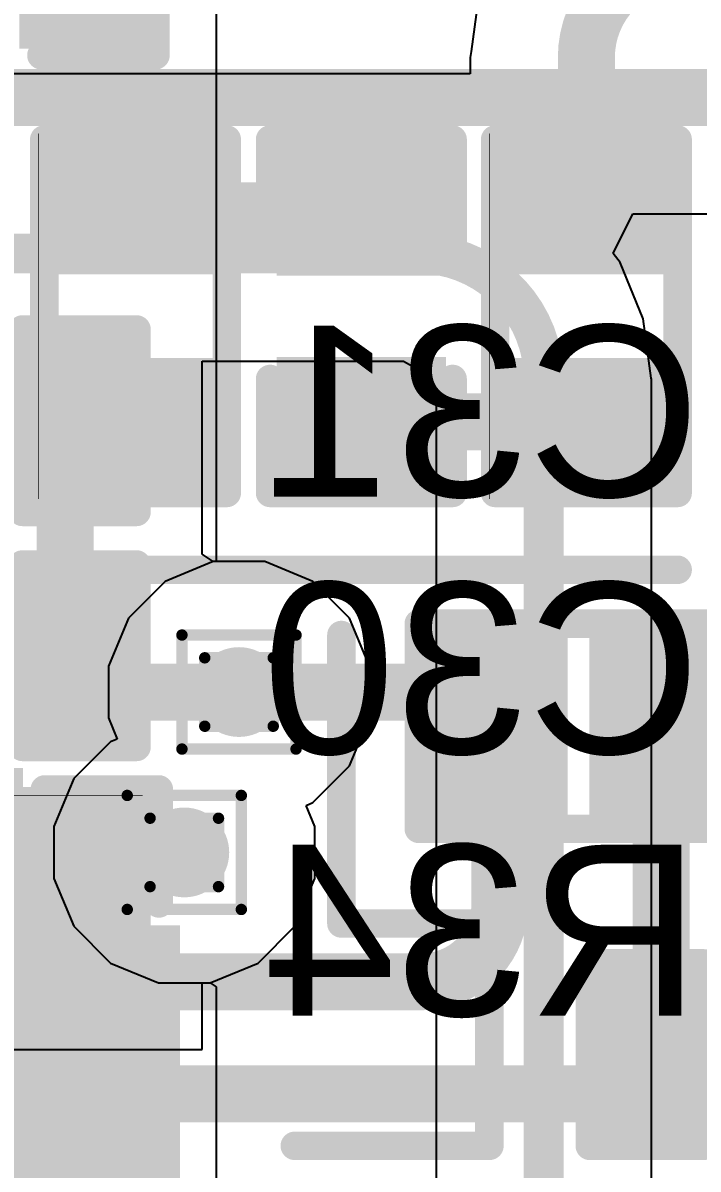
# Model space of a CAD drawing. Header units: inches. Extents: x -12 to 5357, y -8 to 5291.
# Drawn here: x 31.7 to 34.71, y 32.74 to 37.85 of the extents above; entities that cross this region are included whole.
import ezdxf

# ---------------------------------------------------------------- set-up
doc = ezdxf.new("R2010")
doc.units = ezdxf.units.IN
for name, color, linetype in [('Bottom Layer', 5, 'Continuous'), ('Bottom Overlay', 54, 'Continuous'), ('Bottom Paste', 16, 'Continuous'), ('Bottom Solder', 6, 'Continuous'), ('Drill Drawing', 1, 'Continuous'), ('Ground', 16, 'Continuous'), ('Power', 76, 'Continuous'), ('Top Layer', 1, 'Continuous'), ('Top Overlay', 2, 'Continuous'), ('Top Paste', 8, 'Continuous'), ('Top Solder', 216, 'Continuous'), ('Via Holes', 16, 'Continuous')]:
    doc.layers.add(name, color=color, linetype=linetype)
doc.styles.add('Arial', font='', dxfattribs={"height": 0.2})
doc.styles.get('Arial').set_extended_font_data('Arial')

# ---------------------------------------------------------------- blocks, each defined once
blk = doc.blocks.new('R___0402_3')
at = {"layer": 'Top Layer'}
for points in [[(-0.6985, -0.3175), (-0.6985, 0.3175), (-0.2413, 0.3175), (-0.2413, -0.3175)], [(0.2413, -0.3175), (0.2413, 0.3175), (0.6985, 0.3175), (0.6985, -0.3175)]]:
    blk.add_hatch(color=1, dxfattribs=at).paths.add_polyline_path(points)
at = {"layer": 'Top Paste'}
for points in [[(-0.6985, -0.3175), (-0.6985, 0.3175), (-0.2413, 0.3175), (-0.2413, -0.3175)], [(0.2413, -0.3175), (0.2413, 0.3175), (0.6985, 0.3175), (0.6985, -0.3175)]]:
    blk.add_hatch(color=8, dxfattribs=at).paths.add_polyline_path(points)
at = {"layer": 'Top Solder'}
for points in [[(-0.7535, -0.3725), (-0.7535, 0.3725), (-0.1863, 0.3725), (-0.1863, -0.3725)], [(0.1863, -0.3725), (0.1863, 0.3725), (0.7535, 0.3725), (0.7535, -0.3725)]]:
    blk.add_hatch(color=216, dxfattribs=at).paths.add_polyline_path(points)
at = {"layer": 'Top Overlay'}
for points in [[(-0.7874, -0.4064, 0.127, 0.127, 0), (-0.7874, 0.4064, 0.127, 0.127, 0)], [(0.7874, 0.4064, 0.127, 0.127, 0), (-0.7874, 0.4064, 0.127, 0.127, 0)], [(0.7874, -0.4064, 0.127, 0.127, 0), (0.7874, 0.4064, 0.127, 0.127, 0)], [(0.7874, -0.4064, 0.127, 0.127, 0), (-0.7874, -0.4064, 0.127, 0.127, 0)], [(0.8128, -0.4318, 0.00323, 0.00323, 0), (-0.8128, -0.4318, 0.00323, 0.00323, 0)]]:
    blk.add_lwpolyline(points, format="xyseb", dxfattribs=at)
for points in [[(-0.8191, 0.4064, 0.0635, 0.0635, 1), (-0.7556, 0.4064, 0.0635, 0.0635, 1)], [(-0.8191, 0.4064, 0.0635, 0.0635, 1), (-0.7556, 0.4064, 0.0635, 0.0635, 1)], [(0.7556, 0.4064, 0.0635, 0.0635, 1), (0.8191, 0.4064, 0.0635, 0.0635, 1)], [(0.7556, 0.4064, 0.0635, 0.0635, 1), (0.8191, 0.4064, 0.0635, 0.0635, 1)], [(-0.8191, -0.4064, 0.0635, 0.0635, 1), (-0.7556, -0.4064, 0.0635, 0.0635, 1)], [(-0.8191, -0.4064, 0.0635, 0.0635, 1), (-0.7556, -0.4064, 0.0635, 0.0635, 1)], [(0.7556, -0.4064, 0.0635, 0.0635, 1), (0.8191, -0.4064, 0.0635, 0.0635, 1)], [(0.7556, -0.4064, 0.0635, 0.0635, 1), (0.8191, -0.4064, 0.0635, 0.0635, 1)], [(-0.8136, -0.4318, 0.00161, 0.00161, 1), (-0.812, -0.4318, 0.00161, 0.00161, 1)], [(0.812, -0.4318, 0.00161, 0.00161, 1), (0.8136, -0.4318, 0.00161, 0.00161, 1)]]:
    blk.add_lwpolyline(points, format="xyseb", close=True, dxfattribs=at)
blk = doc.blocks.new('C___0402_B_13')
at = {"layer": 'Bottom Layer'}
for points in [[(-0.2413, 0.3175), (-0.2413, -0.3175), (-0.6985, -0.3175), (-0.6985, 0.3175)], [(0.6985, 0.3175), (0.6985, -0.3175), (0.2413, -0.3175), (0.2413, 0.3175)]]:
    blk.add_hatch(color=5, dxfattribs=at).paths.add_polyline_path(points)
at = {"layer": 'Bottom Paste'}
for points in [[(-0.2413, 0.3175), (-0.2413, -0.3175), (-0.6985, -0.3175), (-0.6985, 0.3175)], [(0.6985, 0.3175), (0.6985, -0.3175), (0.2413, -0.3175), (0.2413, 0.3175)]]:
    blk.add_hatch(color=16, dxfattribs=at).paths.add_polyline_path(points)
at = {"layer": 'Bottom Solder'}
for points in [[(-0.1813, 0.3775), (-0.1813, -0.3775), (-0.7585, -0.3775), (-0.7585, 0.3775)], [(0.7585, 0.3775), (0.7585, -0.3775), (0.1813, -0.3775), (0.1813, 0.3775)]]:
    blk.add_hatch(color=6, dxfattribs=at).paths.add_polyline_path(points)
at = {"layer": 'Bottom Overlay'}
for points in [[(-0.7874, -0.4064, 0.127, 0.127, 0), (-0.7874, 0.4064, 0.127, 0.127, 0)], [(-0.7874, 0.4064, 0.127, 0.127, 0), (-0.2794, 0.4064, 0.127, 0.127, 0)], [(0.2794, 0.4064, 0.127, 0.127, 0), (0.7874, 0.4064, 0.127, 0.127, 0)], [(0.7874, -0.4064, 0.127, 0.127, 0), (0.7874, 0.4064, 0.127, 0.127, 0)], [(-0.7874, -0.4064, 0.127, 0.127, 0), (-0.2794, -0.4064, 0.127, 0.127, 0)], [(0.2794, -0.4064, 0.127, 0.127, 0), (0.7874, -0.4064, 0.127, 0.127, 0)]]:
    blk.add_lwpolyline(points, format="xyseb", dxfattribs=at)
for points in [[(-0.8191, 0.4064, 0.0635, 0.0635, 1), (-0.7556, 0.4064, 0.0635, 0.0635, 1)], [(-0.8191, 0.4064, 0.0635, 0.0635, 1), (-0.7556, 0.4064, 0.0635, 0.0635, 1)], [(-0.3112, 0.4064, 0.0635, 0.0635, 1), (-0.2477, 0.4064, 0.0635, 0.0635, 1)], [(0.2477, 0.4064, 0.0635, 0.0635, 1), (0.3111, 0.4064, 0.0635, 0.0635, 1)], [(0.7557, 0.4064, 0.0635, 0.0635, 1), (0.8192, 0.4064, 0.0635, 0.0635, 1)], [(0.7557, 0.4064, 0.0635, 0.0635, 1), (0.8192, 0.4064, 0.0635, 0.0635, 1)], [(-0.8191, -0.4064, 0.0635, 0.0635, 1), (-0.7556, -0.4064, 0.0635, 0.0635, 1)], [(-0.8191, -0.4064, 0.0635, 0.0635, 1), (-0.7556, -0.4064, 0.0635, 0.0635, 1)], [(-0.3112, -0.4064, 0.0635, 0.0635, 1), (-0.2477, -0.4064, 0.0635, 0.0635, 1)], [(0.2477, -0.4064, 0.0635, 0.0635, 1), (0.3111, -0.4064, 0.0635, 0.0635, 1)], [(0.7557, -0.4064, 0.0635, 0.0635, 1), (0.8192, -0.4064, 0.0635, 0.0635, 1)], [(0.7557, -0.4064, 0.0635, 0.0635, 1), (0.8192, -0.4064, 0.0635, 0.0635, 1)]]:
    blk.add_lwpolyline(points, format="xyseb", close=True, dxfattribs=at)
blk = doc.blocks.new('48_UFQFPN_7_7__19')
at = {"layer": 'Top Layer'}
for points in [[(2.1, -3.6), (2.1, -3.05), (2.4, -3.05), (2.4, -3.6)], [(2.6, -3.6), (2.6, -3.05), (2.9, -3.05), (2.9, -3.6)]]:
    blk.add_hatch(color=1, dxfattribs=at).paths.add_polyline_path(points)
at = {"layer": 'Top Paste'}
for points in [[(2.1, -3.6), (2.1, -3.05), (2.4, -3.05), (2.4, -3.6)], [(2.6, -3.6), (2.6, -3.05), (2.9, -3.05), (2.9, -3.6)]]:
    blk.add_hatch(color=8, dxfattribs=at).paths.add_polyline_path(points)
at = {"layer": 'Top Solder'}
for points in [[(3.7016, -3.0016), (2.9484, -3.0016), (2.9484, -2.4984), (3.7016, -2.4984)], [(1.4984, -3.7016), (1.4984, -2.9484), (2.0016, -2.9484), (2.0016, -3.7016)], [(1.9984, -3.7016), (1.9984, -2.9484), (2.5016, -2.9484), (2.5016, -3.7016)], [(2.4984, -3.7016), (2.4984, -2.9484), (3.0016, -2.9484), (3.0016, -3.7016)]]:
    blk.add_hatch(color=216, dxfattribs=at).paths.add_polyline_path(points)
at = {"layer": 'Top Overlay'}
for points in [[(3.6068, -3.0988, 0.127, 0.127, 0), (3.6068, -3.6068, 0.127, 0.127, 0)], [(3.0988, -3.6068, 0.127, 0.127, 0), (3.6068, -3.6068, 0.127, 0.127, 0)]]:
    blk.add_lwpolyline(points, format="xyseb", dxfattribs=at)
for points in [[(3.5751, -3.0988, 0.0635, 0.0635, 1), (3.6386, -3.0988, 0.0635, 0.0635, 1)], [(3.0671, -3.6068, 0.0635, 0.0635, 1), (3.1306, -3.6068, 0.0635, 0.0635, 1)], [(3.5751, -3.6068, 0.0635, 0.0635, 1), (3.6386, -3.6068, 0.0635, 0.0635, 1)], [(3.5751, -3.6068, 0.0635, 0.0635, 1), (3.6386, -3.6068, 0.0635, 0.0635, 1)]]:
    blk.add_lwpolyline(points, format="xyseb", close=True, dxfattribs=at)
blk = doc.blocks.new('R___0402_33')
at = {"layer": 'Top Layer'}
for points in [[(-0.6985, -0.3175), (-0.6985, 0.3175), (-0.2413, 0.3175), (-0.2413, -0.3175)], [(0.2413, -0.3175), (0.2413, 0.3175), (0.6985, 0.3175), (0.6985, -0.3175)]]:
    blk.add_hatch(color=1, dxfattribs=at).paths.add_polyline_path(points)
at = {"layer": 'Top Paste'}
for points in [[(-0.6985, -0.3175), (-0.6985, 0.3175), (-0.2413, 0.3175), (-0.2413, -0.3175)], [(0.2413, -0.3175), (0.2413, 0.3175), (0.6985, 0.3175), (0.6985, -0.3175)]]:
    blk.add_hatch(color=8, dxfattribs=at).paths.add_polyline_path(points)
at = {"layer": 'Top Solder'}
for points in [[(-0.7535, -0.3725), (-0.7535, 0.3725), (-0.1863, 0.3725), (-0.1863, -0.3725)], [(0.1863, -0.3725), (0.1863, 0.3725), (0.7535, 0.3725), (0.7535, -0.3725)]]:
    blk.add_hatch(color=216, dxfattribs=at).paths.add_polyline_path(points)
at = {"layer": 'Top Overlay'}
for points in [[(0.7874, 0.4064, 0.127, 0.127, 0), (-0.7874, 0.4064, 0.127, 0.127, 0)], [(-0.7874, -0.4064, 0.127, 0.127, 0), (-0.7874, 0.4064, 0.127, 0.127, 0)], [(0.7874, -0.4064, 0.127, 0.127, 0), (0.7874, 0.4064, 0.127, 0.127, 0)], [(0.7874, -0.4064, 0.127, 0.127, 0), (-0.7874, -0.4064, 0.127, 0.127, 0)], [(0.8128, -0.4318, 0.00323, 0.00323, 0), (-0.8128, -0.4318, 0.00323, 0.00323, 0)]]:
    blk.add_lwpolyline(points, format="xyseb", dxfattribs=at)
for points in [[(-0.8191, 0.4064, 0.0635, 0.0635, 1), (-0.7556, 0.4064, 0.0635, 0.0635, 1)], [(-0.8191, 0.4064, 0.0635, 0.0635, 1), (-0.7556, 0.4064, 0.0635, 0.0635, 1)], [(0.7556, 0.4064, 0.0635, 0.0635, 1), (0.8191, 0.4064, 0.0635, 0.0635, 1)], [(0.7556, 0.4064, 0.0635, 0.0635, 1), (0.8191, 0.4064, 0.0635, 0.0635, 1)], [(-0.8191, -0.4064, 0.0635, 0.0635, 1), (-0.7556, -0.4064, 0.0635, 0.0635, 1)], [(-0.8191, -0.4064, 0.0635, 0.0635, 1), (-0.7556, -0.4064, 0.0635, 0.0635, 1)], [(0.7556, -0.4064, 0.0635, 0.0635, 1), (0.8191, -0.4064, 0.0635, 0.0635, 1)], [(0.7556, -0.4064, 0.0635, 0.0635, 1), (0.8191, -0.4064, 0.0635, 0.0635, 1)], [(-0.8136, -0.4318, 0.00161, 0.00161, 1), (-0.812, -0.4318, 0.00161, 0.00161, 1)], [(0.812, -0.4318, 0.00161, 0.00161, 1), (0.8136, -0.4318, 0.00161, 0.00161, 1)]]:
    blk.add_lwpolyline(points, format="xyseb", close=True, dxfattribs=at)
blk = doc.blocks.new('R___0402_B_35')
at = {"layer": 'Bottom Layer'}
for points in [[(-0.2413, 0.3175), (-0.2413, -0.3175), (-0.6985, -0.3175), (-0.6985, 0.3175)], [(0.6985, 0.3175), (0.6985, -0.3175), (0.2413, -0.3175), (0.2413, 0.3175)]]:
    blk.add_hatch(color=5, dxfattribs=at).paths.add_polyline_path(points)
at = {"layer": 'Bottom Paste'}
for points in [[(-0.2413, 0.3175), (-0.2413, -0.3175), (-0.6985, -0.3175), (-0.6985, 0.3175)], [(0.6985, 0.3175), (0.6985, -0.3175), (0.2413, -0.3175), (0.2413, 0.3175)]]:
    blk.add_hatch(color=16, dxfattribs=at).paths.add_polyline_path(points)
at = {"layer": 'Bottom Solder'}
for points in [[(-0.1863, 0.3725), (-0.1863, -0.3725), (-0.7535, -0.3725), (-0.7535, 0.3725)], [(0.7535, 0.3725), (0.7535, -0.3725), (0.1863, -0.3725), (0.1863, 0.3725)]]:
    blk.add_hatch(color=6, dxfattribs=at).paths.add_polyline_path(points)
at = {"layer": 'Bottom Overlay'}
for points in [[(-0.7874, 0.4064, 0.127, 0.127, 0), (0.7874, 0.4064, 0.127, 0.127, 0)], [(-0.7874, -0.4064, 0.127, 0.127, 0), (-0.7874, 0.4064, 0.127, 0.127, 0)], [(0.7874, -0.4064, 0.127, 0.127, 0), (0.7874, 0.4064, 0.127, 0.127, 0)], [(-0.8128, 0.4318, 0.00323, 0.00323, 0), (0.8128, 0.4318, 0.00323, 0.00323, 0)], [(-0.7874, -0.4064, 0.127, 0.127, 0), (0.7874, -0.4064, 0.127, 0.127, 0)]]:
    blk.add_lwpolyline(points, format="xyseb", dxfattribs=at)
for points in [[(-0.8191, 0.4064, 0.0635, 0.0635, 1), (-0.7556, 0.4064, 0.0635, 0.0635, 1)], [(-0.8191, 0.4064, 0.0635, 0.0635, 1), (-0.7556, 0.4064, 0.0635, 0.0635, 1)], [(0.7556, 0.4064, 0.0635, 0.0635, 1), (0.8191, 0.4064, 0.0635, 0.0635, 1)], [(0.7556, 0.4064, 0.0635, 0.0635, 1), (0.8191, 0.4064, 0.0635, 0.0635, 1)], [(-0.8136, 0.4318, 0.00161, 0.00161, 1), (-0.812, 0.4318, 0.00161, 0.00161, 1)], [(0.812, 0.4318, 0.00161, 0.00161, 1), (0.8136, 0.4318, 0.00161, 0.00161, 1)], [(-0.8191, -0.4064, 0.0635, 0.0635, 1), (-0.7556, -0.4064, 0.0635, 0.0635, 1)], [(-0.8191, -0.4064, 0.0635, 0.0635, 1), (-0.7556, -0.4064, 0.0635, 0.0635, 1)], [(0.7556, -0.4064, 0.0635, 0.0635, 1), (0.8191, -0.4064, 0.0635, 0.0635, 1)], [(0.7556, -0.4064, 0.0635, 0.0635, 1), (0.8191, -0.4064, 0.0635, 0.0635, 1)]]:
    blk.add_lwpolyline(points, format="xyseb", close=True, dxfattribs=at)
blk = doc.blocks.new('IND_0402_66')
at = {"layer": 'Top Layer'}
for points in [[(-0.55, 0.3), (-0.15, 0.3), (-0.15, -0.3), (-0.55, -0.3)], [(0.15, 0.3), (0.55, 0.3), (0.55, -0.3), (0.15, -0.3)]]:
    blk.add_hatch(color=1, dxfattribs=at).paths.add_polyline_path(points)
at = {"layer": 'Top Paste'}
for points in [[(-0.55, 0.3), (-0.15, 0.3), (-0.15, -0.3), (-0.55, -0.3)], [(0.15, 0.3), (0.55, 0.3), (0.55, -0.3), (0.15, -0.3)]]:
    blk.add_hatch(color=8, dxfattribs=at).paths.add_polyline_path(points)
at = {"layer": 'Top Solder'}
for points in [[(-0.6516, 0.4016), (-0.0484, 0.4016), (-0.0484, -0.4016), (-0.6516, -0.4016)], [(0.0484, 0.4016), (0.6516, 0.4016), (0.6516, -0.4016), (0.0484, -0.4016)]]:
    blk.add_hatch(color=216, dxfattribs=at).paths.add_polyline_path(points)
at = {"layer": 'Top Overlay'}
for points in [[(-0.7112, 0.4572, 0.127, 0.127, 0), (-0.7112, -0.4572, 0.127, 0.127, 0)], [(-0.3048, 0.4572, 0.127, 0.127, 0), (-0.7112, 0.4572, 0.127, 0.127, 0)], [(0.7112, 0.4572, 0.127, 0.127, 0), (-0.3048, 0.4572, 0.127, 0.127, 0)], [(0.7112, 0.4572, 0.127, 0.127, 0), (0.7112, -0.4572, 0.127, 0.127, 0)], [(-0.3048, -0.4572, 0.127, 0.127, 0), (-0.7112, -0.4572, 0.127, 0.127, 0)], [(0.7112, -0.4572, 0.127, 0.127, 0), (-0.3048, -0.4572, 0.127, 0.127, 0)]]:
    blk.add_lwpolyline(points, format="xyseb", dxfattribs=at)
for points in [[(-0.7429, 0.4572, 0.0635, 0.0635, 1), (-0.6794, 0.4572, 0.0635, 0.0635, 1)], [(-0.7429, 0.4572, 0.0635, 0.0635, 1), (-0.6794, 0.4572, 0.0635, 0.0635, 1)], [(-0.3366, 0.4572, 0.0635, 0.0635, 1), (-0.2731, 0.4572, 0.0635, 0.0635, 1)], [(-0.3366, 0.4572, 0.0635, 0.0635, 1), (-0.2731, 0.4572, 0.0635, 0.0635, 1)], [(0.6794, 0.4572, 0.0635, 0.0635, 1), (0.7429, 0.4572, 0.0635, 0.0635, 1)], [(0.6794, 0.4572, 0.0635, 0.0635, 1), (0.7429, 0.4572, 0.0635, 0.0635, 1)], [(-0.7429, -0.4572, 0.0635, 0.0635, 1), (-0.6794, -0.4572, 0.0635, 0.0635, 1)], [(-0.7429, -0.4572, 0.0635, 0.0635, 1), (-0.6794, -0.4572, 0.0635, 0.0635, 1)], [(-0.3366, -0.4572, 0.0635, 0.0635, 1), (-0.2731, -0.4572, 0.0635, 0.0635, 1)], [(-0.3366, -0.4572, 0.0635, 0.0635, 1), (-0.2731, -0.4572, 0.0635, 0.0635, 1)], [(0.6794, -0.4572, 0.0635, 0.0635, 1), (0.7429, -0.4572, 0.0635, 0.0635, 1)], [(0.6794, -0.4572, 0.0635, 0.0635, 1), (0.7429, -0.4572, 0.0635, 0.0635, 1)]]:
    blk.add_lwpolyline(points, format="xyseb", close=True, dxfattribs=at)
blk = doc.blocks.new('C___0402_86')
at = {"layer": 'Top Layer'}
for points in [[(-0.6985, -0.3175), (-0.6985, 0.3175), (-0.2413, 0.3175), (-0.2413, -0.3175)], [(0.2413, -0.3175), (0.2413, 0.3175), (0.6985, 0.3175), (0.6985, -0.3175)]]:
    blk.add_hatch(color=1, dxfattribs=at).paths.add_polyline_path(points)
at = {"layer": 'Top Paste'}
for points in [[(-0.6985, -0.3175), (-0.6985, 0.3175), (-0.2413, 0.3175), (-0.2413, -0.3175)], [(0.2413, -0.3175), (0.2413, 0.3175), (0.6985, 0.3175), (0.6985, -0.3175)]]:
    blk.add_hatch(color=8, dxfattribs=at).paths.add_polyline_path(points)
at = {"layer": 'Top Solder'}
for points in [[(-0.7585, -0.3775), (-0.7585, 0.3775), (-0.1813, 0.3775), (-0.1813, -0.3775)], [(0.1813, -0.3775), (0.1813, 0.3775), (0.7585, 0.3775), (0.7585, -0.3775)]]:
    blk.add_hatch(color=216, dxfattribs=at).paths.add_polyline_path(points)
at = {"layer": 'Top Overlay'}
for points in [[(-0.7874, 0.4064, 0.127, 0.127, 0), (-0.7874, -0.4064, 0.127, 0.127, 0)], [(-0.2794, 0.4064, 0.127, 0.127, 0), (-0.7874, 0.4064, 0.127, 0.127, 0)], [(0.7874, 0.4064, 0.127, 0.127, 0), (0.2794, 0.4064, 0.127, 0.127, 0)], [(0.7874, 0.4064, 0.127, 0.127, 0), (0.7874, -0.4064, 0.127, 0.127, 0)], [(-0.2794, -0.4064, 0.127, 0.127, 0), (-0.7874, -0.4064, 0.127, 0.127, 0)], [(0.7874, -0.4064, 0.127, 0.127, 0), (0.2794, -0.4064, 0.127, 0.127, 0)]]:
    blk.add_lwpolyline(points, format="xyseb", dxfattribs=at)
for points in [[(-0.8191, 0.4064, 0.0635, 0.0635, 1), (-0.7556, 0.4064, 0.0635, 0.0635, 1)], [(-0.8191, 0.4064, 0.0635, 0.0635, 1), (-0.7556, 0.4064, 0.0635, 0.0635, 1)], [(-0.3111, 0.4064, 0.0635, 0.0635, 1), (-0.2477, 0.4064, 0.0635, 0.0635, 1)], [(0.2477, 0.4064, 0.0635, 0.0635, 1), (0.3111, 0.4064, 0.0635, 0.0635, 1)], [(0.7556, 0.4064, 0.0635, 0.0635, 1), (0.8191, 0.4064, 0.0635, 0.0635, 1)], [(0.7556, 0.4064, 0.0635, 0.0635, 1), (0.8191, 0.4064, 0.0635, 0.0635, 1)], [(-0.8191, -0.4064, 0.0635, 0.0635, 1), (-0.7556, -0.4064, 0.0635, 0.0635, 1)], [(-0.8191, -0.4064, 0.0635, 0.0635, 1), (-0.7556, -0.4064, 0.0635, 0.0635, 1)], [(-0.3111, -0.4064, 0.0635, 0.0635, 1), (-0.2477, -0.4064, 0.0635, 0.0635, 1)], [(0.2477, -0.4064, 0.0635, 0.0635, 1), (0.3111, -0.4064, 0.0635, 0.0635, 1)], [(0.7556, -0.4064, 0.0635, 0.0635, 1), (0.8191, -0.4064, 0.0635, 0.0635, 1)], [(0.7556, -0.4064, 0.0635, 0.0635, 1), (0.8191, -0.4064, 0.0635, 0.0635, 1)]]:
    blk.add_lwpolyline(points, format="xyseb", close=True, dxfattribs=at)
blk = doc.blocks.new('C___0402_87')
at = {"layer": 'Top Layer'}
for points in [[(-0.6985, -0.3175), (-0.6985, 0.3175), (-0.2413, 0.3175), (-0.2413, -0.3175)], [(0.2413, -0.3175), (0.2413, 0.3175), (0.6985, 0.3175), (0.6985, -0.3175)]]:
    blk.add_hatch(color=1, dxfattribs=at).paths.add_polyline_path(points)
at = {"layer": 'Top Paste'}
for points in [[(-0.6985, -0.3175), (-0.6985, 0.3175), (-0.2413, 0.3175), (-0.2413, -0.3175)], [(0.2413, -0.3175), (0.2413, 0.3175), (0.6985, 0.3175), (0.6985, -0.3175)]]:
    blk.add_hatch(color=8, dxfattribs=at).paths.add_polyline_path(points)
at = {"layer": 'Top Solder'}
for points in [[(-0.7585, -0.3775), (-0.7585, 0.3775), (-0.1813, 0.3775), (-0.1813, -0.3775)], [(0.1813, -0.3775), (0.1813, 0.3775), (0.7585, 0.3775), (0.7585, -0.3775)]]:
    blk.add_hatch(color=216, dxfattribs=at).paths.add_polyline_path(points)
at = {"layer": 'Top Overlay'}
for points in [[(-0.7874, 0.4064, 0.127, 0.127, 0), (-0.7874, -0.4064, 0.127, 0.127, 0)], [(-0.7874, 0.4064, 0.127, 0.127, 0), (-0.2794, 0.4064, 0.127, 0.127, 0)], [(0.2794, 0.4064, 0.127, 0.127, 0), (0.7874, 0.4064, 0.127, 0.127, 0)], [(0.7874, 0.4064, 0.127, 0.127, 0), (0.7874, -0.4064, 0.127, 0.127, 0)], [(-0.7874, -0.4064, 0.127, 0.127, 0), (-0.2794, -0.4064, 0.127, 0.127, 0)], [(0.2794, -0.4064, 0.127, 0.127, 0), (0.7874, -0.4064, 0.127, 0.127, 0)]]:
    blk.add_lwpolyline(points, format="xyseb", dxfattribs=at)
for points in [[(-0.8191, 0.4064, 0.0635, 0.0635, 1), (-0.7556, 0.4064, 0.0635, 0.0635, 1)], [(-0.8191, 0.4064, 0.0635, 0.0635, 1), (-0.7556, 0.4064, 0.0635, 0.0635, 1)], [(-0.3111, 0.4064, 0.0635, 0.0635, 1), (-0.2477, 0.4064, 0.0635, 0.0635, 1)], [(0.2477, 0.4064, 0.0635, 0.0635, 1), (0.3111, 0.4064, 0.0635, 0.0635, 1)], [(0.7556, 0.4064, 0.0635, 0.0635, 1), (0.8191, 0.4064, 0.0635, 0.0635, 1)], [(0.7556, 0.4064, 0.0635, 0.0635, 1), (0.8191, 0.4064, 0.0635, 0.0635, 1)], [(-0.8191, -0.4064, 0.0635, 0.0635, 1), (-0.7556, -0.4064, 0.0635, 0.0635, 1)], [(-0.8191, -0.4064, 0.0635, 0.0635, 1), (-0.7556, -0.4064, 0.0635, 0.0635, 1)], [(-0.3111, -0.4064, 0.0635, 0.0635, 1), (-0.2477, -0.4064, 0.0635, 0.0635, 1)], [(0.2477, -0.4064, 0.0635, 0.0635, 1), (0.3111, -0.4064, 0.0635, 0.0635, 1)], [(0.7556, -0.4064, 0.0635, 0.0635, 1), (0.8191, -0.4064, 0.0635, 0.0635, 1)], [(0.7556, -0.4064, 0.0635, 0.0635, 1), (0.8191, -0.4064, 0.0635, 0.0635, 1)]]:
    blk.add_lwpolyline(points, format="xyseb", close=True, dxfattribs=at)
blk = doc.blocks.new('C___0402_97')
at = {"layer": 'Top Layer'}
for points in [[(-0.6985, -0.3175), (-0.6985, 0.3175), (-0.2413, 0.3175), (-0.2413, -0.3175)], [(0.2413, -0.3175), (0.2413, 0.3175), (0.6985, 0.3175), (0.6985, -0.3175)]]:
    blk.add_hatch(color=1, dxfattribs=at).paths.add_polyline_path(points)
at = {"layer": 'Top Paste'}
for points in [[(-0.6985, -0.3175), (-0.6985, 0.3175), (-0.2413, 0.3175), (-0.2413, -0.3175)], [(0.2413, -0.3175), (0.2413, 0.3175), (0.6985, 0.3175), (0.6985, -0.3175)]]:
    blk.add_hatch(color=8, dxfattribs=at).paths.add_polyline_path(points)
at = {"layer": 'Top Solder'}
for points in [[(-0.7585, -0.3775), (-0.7585, 0.3775), (-0.1813, 0.3775), (-0.1813, -0.3775)], [(0.1813, -0.3775), (0.1813, 0.3775), (0.7585, 0.3775), (0.7585, -0.3775)]]:
    blk.add_hatch(color=216, dxfattribs=at).paths.add_polyline_path(points)
at = {"layer": 'Top Overlay'}
for points in [[(-0.7874, -0.4064, 0.127, 0.127, 0), (-0.7874, 0.4064, 0.127, 0.127, 0)], [(-0.7874, 0.4064, 0.127, 0.127, 0), (-0.2794, 0.4064, 0.127, 0.127, 0)], [(0.2794, 0.4064, 0.127, 0.127, 0), (0.7874, 0.4064, 0.127, 0.127, 0)], [(0.7874, -0.4064, 0.127, 0.127, 0), (0.7874, 0.4064, 0.127, 0.127, 0)], [(-0.7874, -0.4064, 0.127, 0.127, 0), (-0.2794, -0.4064, 0.127, 0.127, 0)], [(0.2794, -0.4064, 0.127, 0.127, 0), (0.7874, -0.4064, 0.127, 0.127, 0)]]:
    blk.add_lwpolyline(points, format="xyseb", dxfattribs=at)
for points in [[(-0.8191, 0.4064, 0.0635, 0.0635, 1), (-0.7556, 0.4064, 0.0635, 0.0635, 1)], [(-0.8191, 0.4064, 0.0635, 0.0635, 1), (-0.7556, 0.4064, 0.0635, 0.0635, 1)], [(-0.3111, 0.4064, 0.0635, 0.0635, 1), (-0.2477, 0.4064, 0.0635, 0.0635, 1)], [(0.2477, 0.4064, 0.0635, 0.0635, 1), (0.3111, 0.4064, 0.0635, 0.0635, 1)], [(0.7556, 0.4064, 0.0635, 0.0635, 1), (0.8191, 0.4064, 0.0635, 0.0635, 1)], [(0.7556, 0.4064, 0.0635, 0.0635, 1), (0.8191, 0.4064, 0.0635, 0.0635, 1)], [(-0.8191, -0.4064, 0.0635, 0.0635, 1), (-0.7556, -0.4064, 0.0635, 0.0635, 1)], [(-0.8191, -0.4064, 0.0635, 0.0635, 1), (-0.7556, -0.4064, 0.0635, 0.0635, 1)], [(-0.3111, -0.4064, 0.0635, 0.0635, 1), (-0.2477, -0.4064, 0.0635, 0.0635, 1)], [(0.2477, -0.4064, 0.0635, 0.0635, 1), (0.3111, -0.4064, 0.0635, 0.0635, 1)], [(0.7556, -0.4064, 0.0635, 0.0635, 1), (0.8191, -0.4064, 0.0635, 0.0635, 1)], [(0.7556, -0.4064, 0.0635, 0.0635, 1), (0.8191, -0.4064, 0.0635, 0.0635, 1)]]:
    blk.add_lwpolyline(points, format="xyseb", close=True, dxfattribs=at)
blk = doc.blocks.new('C___0402_B_99')
at = {"layer": 'Bottom Layer'}
for points in [[(-0.2413, 0.3175), (-0.2413, -0.3175), (-0.6985, -0.3175), (-0.6985, 0.3175)], [(0.6985, 0.3175), (0.6985, -0.3175), (0.2413, -0.3175), (0.2413, 0.3175)]]:
    blk.add_hatch(color=5, dxfattribs=at).paths.add_polyline_path(points)
at = {"layer": 'Bottom Paste'}
for points in [[(-0.2413, 0.3175), (-0.2413, -0.3175), (-0.6985, -0.3175), (-0.6985, 0.3175)], [(0.6985, 0.3175), (0.6985, -0.3175), (0.2413, -0.3175), (0.2413, 0.3175)]]:
    blk.add_hatch(color=16, dxfattribs=at).paths.add_polyline_path(points)
at = {"layer": 'Bottom Solder'}
for points in [[(-0.1813, 0.3775), (-0.1813, -0.3775), (-0.7585, -0.3775), (-0.7585, 0.3775)], [(0.7585, 0.3775), (0.7585, -0.3775), (0.1813, -0.3775), (0.1813, 0.3775)]]:
    blk.add_hatch(color=6, dxfattribs=at).paths.add_polyline_path(points)
at = {"layer": 'Bottom Overlay'}
for points in [[(-0.7874, -0.4064, 0.127, 0.127, 0), (-0.7874, 0.4064, 0.127, 0.127, 0)], [(-0.7874, 0.4064, 0.127, 0.127, 0), (-0.2794, 0.4064, 0.127, 0.127, 0)], [(0.2794, 0.4064, 0.127, 0.127, 0), (0.7874, 0.4064, 0.127, 0.127, 0)], [(0.7874, 0.4064, 0.127, 0.127, 0), (0.7874, -0.4064, 0.127, 0.127, 0)], [(-0.7874, -0.4064, 0.127, 0.127, 0), (-0.2794, -0.4064, 0.127, 0.127, 0)], [(0.2794, -0.4064, 0.127, 0.127, 0), (0.7874, -0.4064, 0.127, 0.127, 0)]]:
    blk.add_lwpolyline(points, format="xyseb", dxfattribs=at)
for points in [[(-0.8191, 0.4064, 0.0635, 0.0635, 1), (-0.7556, 0.4064, 0.0635, 0.0635, 1)], [(-0.8191, 0.4064, 0.0635, 0.0635, 1), (-0.7556, 0.4064, 0.0635, 0.0635, 1)], [(-0.3111, 0.4064, 0.0635, 0.0635, 1), (-0.2476, 0.4064, 0.0635, 0.0635, 1)], [(0.2477, 0.4064, 0.0635, 0.0635, 1), (0.3111, 0.4064, 0.0635, 0.0635, 1)], [(0.7556, 0.4064, 0.0635, 0.0635, 1), (0.8191, 0.4064, 0.0635, 0.0635, 1)], [(0.7556, 0.4064, 0.0635, 0.0635, 1), (0.8191, 0.4064, 0.0635, 0.0635, 1)], [(-0.8191, -0.4064, 0.0635, 0.0635, 1), (-0.7556, -0.4064, 0.0635, 0.0635, 1)], [(-0.8191, -0.4064, 0.0635, 0.0635, 1), (-0.7556, -0.4064, 0.0635, 0.0635, 1)], [(-0.3111, -0.4064, 0.0635, 0.0635, 1), (-0.2477, -0.4064, 0.0635, 0.0635, 1)], [(0.2477, -0.4064, 0.0635, 0.0635, 1), (0.3111, -0.4064, 0.0635, 0.0635, 1)], [(0.7557, -0.4064, 0.0635, 0.0635, 1), (0.8192, -0.4064, 0.0635, 0.0635, 1)], [(0.7557, -0.4064, 0.0635, 0.0635, 1), (0.8192, -0.4064, 0.0635, 0.0635, 1)]]:
    blk.add_lwpolyline(points, format="xyseb", close=True, dxfattribs=at)

msp = doc.modelspace()

# ---------------------------------------------------------------- hatches: boundary and pattern name
at = {"layer": 'Bottom Layer'}
h = msp.add_hatch(color=5, dxfattribs=at)
edge = h.paths.add_edge_path()
edge.add_arc((32.6644, 34.8667), 0.2, 0, 360)
h = msp.add_hatch(color=5, dxfattribs=at)
edge = h.paths.add_edge_path()
edge.add_arc((32.4208, 34.1521), 0.2, 0, 360)
at = {"layer": 'Ground'}
h = msp.add_hatch(color=16, dxfattribs=at)
edge = h.paths.add_edge_path()
edge.add_arc((32.6644, 34.8667), 0.2, 0, 360)
h = msp.add_hatch(color=16, dxfattribs=at)
edge = h.paths.add_edge_path()
edge.add_arc((32.4208, 34.1521), 0.2, 0, 360)
at = {"layer": 'Power'}
h = msp.add_hatch(color=76, dxfattribs=at)
edge = h.paths.add_edge_path()
edge.add_arc((32.6644, 34.8667), 0.2, 0, 360)
h = msp.add_hatch(color=76, dxfattribs=at)
edge = h.paths.add_edge_path()
edge.add_arc((32.4208, 34.1521), 0.2, 0, 360)
at = {"layer": 'Top Layer'}
h = msp.add_hatch(color=1, dxfattribs=at)
edge = h.paths.add_edge_path()
edge.add_arc((32.6644, 34.8667), 0.2, 0, 360)
h = msp.add_hatch(color=1, dxfattribs=at)
edge = h.paths.add_edge_path()
edge.add_arc((32.4208, 34.1521), 0.2, 0, 360)
at = {"layer": 'Via Holes'}
h = msp.add_hatch(color=7, dxfattribs=at)
edge = h.paths.add_edge_path()
edge.add_arc((32.6644, 34.8667), 0.1, 0, 360)
h = msp.add_hatch(color=7, dxfattribs=at)
edge = h.paths.add_edge_path()
edge.add_arc((32.4208, 34.1521), 0.1, 0, 360)

# ---------------------------------------------------------------- linework, layer by layer
at = {"layer": 'Bottom Layer'}
for p, q in [((34.3303, 36.82), (34.418, 36.9978)), ((34.418, 36.9978), (34.8008, 36.9978)), ((34.3612, 36.7797), (34.3303, 36.82)), ((34.465, 36.5291), (34.3612, 36.7797)), ((34.4998, 36.2649), (34.465, 36.5291)), ((32.5002, 35.4802), (32.5002, 36.3413)), ((32.5002, 36.3413), (33.397, 36.3413)), ((33.397, 36.3413), (33.4905, 36.2892)), ((33.4905, 36.2892), (33.5426, 36.1957)), ((34.5008, 36.2602), (34.4998, 36.2649)), ((34.5008, 29.7339), (34.5008, 36.2602)), ((33.5426, 36.1957), (33.5426, 32.1477)), ((32.5488, 35.4477), (32.5002, 35.4802)), ((32.78, 35.4477), (32.5488, 35.4477)), ((32.9935, 35.3592), (32.78, 35.4477)), ((33.1569, 35.1958), (32.9935, 35.3592)), ((33.2454, 34.9823), (33.1569, 35.1958)), ((33.2454, 34.7511), (33.2454, 34.9823)), ((33.1569, 34.5376), (33.2454, 34.7511)), ((32.9935, 34.3741), (33.1569, 34.5376)), ((32.963, 34.3615), (32.9935, 34.3741)), ((33.0018, 34.2677), (32.963, 34.3615)), ((33.0018, 34.0365), (33.0018, 34.2677)), ((32.9134, 33.823), (33.0018, 34.0365)), ((32.7499, 33.6595), (32.9134, 33.823)), ((32.5364, 33.5711), (32.7499, 33.6595)), ((32.5002, 33.2747), (32.5002, 33.5711)), ((32.5002, 33.5711), (32.5364, 33.5711)), ((30.3412, 33.2747), (32.5002, 33.2747))]:
    msp.add_line(p, q, dxfattribs=at)
for points in [[(28.2194, 37.5158, 0.254, 0.254, 0), (34.8633, 37.5158, 0.254, 0.254, 0)], [(23.9145, 36.8204, 0.1778, 0.1778, 0), (33.4615, 36.8204, 0.1778, 0.1778, 0)], [(33.4615, 36.8204, 0.1778, 0.1778, -0.414214), (34.0217, 36.2602, 0.1778, 0.1778, 0)], [(34.0217, 29.7339, 0.1778, 0.1778, 0), (34.0217, 36.2602, 0.1778, 0.1778, 0)], [(31.8906, 35.0285, 0.254, 0.254, 0), (31.8906, 36.0755, 0.254, 0.254, 0)], [(32.0524, 34.8667, 0.254, 0.254, -0.414214), (31.8906, 35.0285, 0.254, 0.254, 0)], [(32.0524, 34.8667, 0.254, 0.254, 0), (32.6644, 34.8667, 0.254, 0.254, 0)], [(31.8906, 33.9732, 0.254, 0.254, -0.414214), (32.0695, 34.1521, 0.254, 0.254, 0)], [(32.0695, 34.1521, 0.254, 0.254, 0), (32.4208, 34.1521, 0.254, 0.254, 0)]]:
    msp.add_lwpolyline(points, format="xyseb", dxfattribs=at)
for points in [[(33.417, 36.8204, 0.0889, 0.0889, 1), (33.5059, 36.8204, 0.0889, 0.0889, 1)], [(33.417, 36.8204, 0.0889, 0.0889, 1), (33.5059, 36.8204, 0.0889, 0.0889, 1)], [(33.9772, 36.2602, 0.0889, 0.0889, 1), (34.0661, 36.2602, 0.0889, 0.0889, 1)], [(33.9772, 36.2602, 0.0889, 0.0889, 1), (34.0661, 36.2602, 0.0889, 0.0889, 1)], [(31.8271, 36.0755, 0.127, 0.127, 1), (31.9541, 36.0755, 0.127, 0.127, 1)], [(31.8271, 35.0285, 0.127, 0.127, 1), (31.9541, 35.0285, 0.127, 0.127, 1)], [(31.8271, 35.0285, 0.127, 0.127, 1), (31.9541, 35.0285, 0.127, 0.127, 1)], [(31.9889, 34.8667, 0.127, 0.127, 1), (32.1159, 34.8667, 0.127, 0.127, 1)], [(31.9889, 34.8667, 0.127, 0.127, 1), (32.1159, 34.8667, 0.127, 0.127, 1)], [(32.6009, 34.8667, 0.127, 0.127, 1), (32.7279, 34.8667, 0.127, 0.127, 1)], [(32.006, 34.1521, 0.127, 0.127, 1), (32.133, 34.1521, 0.127, 0.127, 1)], [(32.006, 34.1521, 0.127, 0.127, 1), (32.133, 34.1521, 0.127, 0.127, 1)], [(32.3573, 34.1521, 0.127, 0.127, 1), (32.4843, 34.1521, 0.127, 0.127, 1)], [(31.8271, 33.9732, 0.127, 0.127, 1), (31.9541, 33.9732, 0.127, 0.127, 1)]]:
    msp.add_lwpolyline(points, format="xyseb", close=True, dxfattribs=at)
at = {"layer": 'Drill Drawing'}
for points in [[(32.4104, 35.1207, 0.0508, 0.0508, 0), (32.9184, 35.1207, 0.0508, 0.0508, 0)], [(32.4104, 34.6127, 0.0508, 0.0508, 0), (32.4104, 35.1207, 0.0508, 0.0508, 0)], [(32.9184, 34.6127, 0.0508, 0.0508, 0), (32.9184, 35.1207, 0.0508, 0.0508, 0)], [(32.512, 35.0191, 0.0508, 0.0508, 0), (32.8168, 35.0191, 0.0508, 0.0508, 0)], [(32.512, 34.7143, 0.0508, 0.0508, 0), (32.512, 35.0191, 0.0508, 0.0508, 0)], [(32.8168, 34.7143, 0.0508, 0.0508, 0), (32.8168, 35.0191, 0.0508, 0.0508, 0)], [(32.512, 34.7143, 0.0508, 0.0508, 0), (32.8168, 34.7143, 0.0508, 0.0508, 0)], [(32.4104, 34.6127, 0.0508, 0.0508, 0), (32.9184, 34.6127, 0.0508, 0.0508, 0)], [(32.1668, 34.4061, 0.0508, 0.0508, 0), (32.6748, 34.4061, 0.0508, 0.0508, 0)], [(32.1668, 33.8981, 0.0508, 0.0508, 0), (32.1668, 34.4061, 0.0508, 0.0508, 0)], [(32.6748, 33.8981, 0.0508, 0.0508, 0), (32.6748, 34.4061, 0.0508, 0.0508, 0)], [(32.2684, 34.3045, 0.0508, 0.0508, 0), (32.5732, 34.3045, 0.0508, 0.0508, 0)], [(32.2684, 33.9997, 0.0508, 0.0508, 0), (32.2684, 34.3045, 0.0508, 0.0508, 0)], [(32.5732, 33.9997, 0.0508, 0.0508, 0), (32.5732, 34.3045, 0.0508, 0.0508, 0)], [(32.2684, 33.9997, 0.0508, 0.0508, 0), (32.5732, 33.9997, 0.0508, 0.0508, 0)], [(32.1668, 33.8981, 0.0508, 0.0508, 0), (32.6748, 33.8981, 0.0508, 0.0508, 0)]]:
    msp.add_lwpolyline(points, format="xyseb", dxfattribs=at)
for points in [[(32.3977, 35.1207, 0.0254, 0.0254, 1), (32.4231, 35.1207, 0.0254, 0.0254, 1)], [(32.3977, 35.1207, 0.0254, 0.0254, 1), (32.4231, 35.1207, 0.0254, 0.0254, 1)], [(32.9057, 35.1207, 0.0254, 0.0254, 1), (32.9311, 35.1207, 0.0254, 0.0254, 1)], [(32.9057, 35.1207, 0.0254, 0.0254, 1), (32.9311, 35.1207, 0.0254, 0.0254, 1)], [(32.4993, 35.0191, 0.0254, 0.0254, 1), (32.5247, 35.0191, 0.0254, 0.0254, 1)], [(32.4993, 35.0191, 0.0254, 0.0254, 1), (32.5247, 35.0191, 0.0254, 0.0254, 1)], [(32.8041, 35.0191, 0.0254, 0.0254, 1), (32.8295, 35.0191, 0.0254, 0.0254, 1)], [(32.8041, 35.0191, 0.0254, 0.0254, 1), (32.8295, 35.0191, 0.0254, 0.0254, 1)], [(32.4993, 34.7143, 0.0254, 0.0254, 1), (32.5247, 34.7143, 0.0254, 0.0254, 1)], [(32.4993, 34.7143, 0.0254, 0.0254, 1), (32.5247, 34.7143, 0.0254, 0.0254, 1)], [(32.8041, 34.7143, 0.0254, 0.0254, 1), (32.8295, 34.7143, 0.0254, 0.0254, 1)], [(32.8041, 34.7143, 0.0254, 0.0254, 1), (32.8295, 34.7143, 0.0254, 0.0254, 1)], [(32.3977, 34.6127, 0.0254, 0.0254, 1), (32.4231, 34.6127, 0.0254, 0.0254, 1)], [(32.3977, 34.6127, 0.0254, 0.0254, 1), (32.4231, 34.6127, 0.0254, 0.0254, 1)], [(32.9057, 34.6127, 0.0254, 0.0254, 1), (32.9311, 34.6127, 0.0254, 0.0254, 1)], [(32.9057, 34.6127, 0.0254, 0.0254, 1), (32.9311, 34.6127, 0.0254, 0.0254, 1)], [(32.1541, 34.4061, 0.0254, 0.0254, 1), (32.1795, 34.4061, 0.0254, 0.0254, 1)], [(32.1541, 34.4061, 0.0254, 0.0254, 1), (32.1795, 34.4061, 0.0254, 0.0254, 1)], [(32.6621, 34.4061, 0.0254, 0.0254, 1), (32.6875, 34.4061, 0.0254, 0.0254, 1)], [(32.6621, 34.4061, 0.0254, 0.0254, 1), (32.6875, 34.4061, 0.0254, 0.0254, 1)], [(32.2557, 34.3045, 0.0254, 0.0254, 1), (32.2811, 34.3045, 0.0254, 0.0254, 1)], [(32.2557, 34.3045, 0.0254, 0.0254, 1), (32.2811, 34.3045, 0.0254, 0.0254, 1)], [(32.5605, 34.3045, 0.0254, 0.0254, 1), (32.5859, 34.3045, 0.0254, 0.0254, 1)], [(32.5605, 34.3045, 0.0254, 0.0254, 1), (32.5859, 34.3045, 0.0254, 0.0254, 1)], [(32.2557, 33.9997, 0.0254, 0.0254, 1), (32.2811, 33.9997, 0.0254, 0.0254, 1)], [(32.2557, 33.9997, 0.0254, 0.0254, 1), (32.2811, 33.9997, 0.0254, 0.0254, 1)], [(32.5605, 33.9997, 0.0254, 0.0254, 1), (32.5859, 33.9997, 0.0254, 0.0254, 1)], [(32.5605, 33.9997, 0.0254, 0.0254, 1), (32.5859, 33.9997, 0.0254, 0.0254, 1)], [(32.1541, 33.8981, 0.0254, 0.0254, 1), (32.1795, 33.8981, 0.0254, 0.0254, 1)], [(32.1541, 33.8981, 0.0254, 0.0254, 1), (32.1795, 33.8981, 0.0254, 0.0254, 1)], [(32.6621, 33.8981, 0.0254, 0.0254, 1), (32.6875, 33.8981, 0.0254, 0.0254, 1)], [(32.6621, 33.8981, 0.0254, 0.0254, 1), (32.6875, 33.8981, 0.0254, 0.0254, 1)]]:
    msp.add_lwpolyline(points, format="xyseb", close=True, dxfattribs=at)
at = {"layer": 'Ground'}
for p, q in [((32.5488, 35.4477), (32.3353, 35.3592)), ((32.78, 35.4477), (32.5488, 35.4477)), ((32.9935, 35.3592), (32.78, 35.4477)), ((32.3353, 35.3592), (32.1719, 35.1958)), ((33.1569, 35.1958), (32.9935, 35.3592)), ((32.1719, 35.1958), (32.0834, 34.9823)), ((33.2454, 34.9823), (33.1569, 35.1958)), ((32.0834, 34.9823), (32.0834, 34.7511)), ((33.2454, 34.7511), (33.2454, 34.9823)), ((32.0834, 34.7511), (32.1223, 34.6573)), ((33.1569, 34.5376), (33.2454, 34.7511)), ((32.0917, 34.6446), (31.9283, 34.4812)), ((32.1223, 34.6573), (32.0917, 34.6446)), ((32.9935, 34.3741), (33.1569, 34.5376)), ((31.9283, 34.4812), (31.8398, 34.2677)), ((32.963, 34.3615), (32.9935, 34.3741)), ((33.0018, 34.2677), (32.963, 34.3615)), ((31.8398, 34.2677), (31.8398, 34.0365)), ((33.0018, 34.0365), (33.0018, 34.2677)), ((31.8398, 34.0365), (31.9283, 33.823)), ((32.9134, 33.823), (33.0018, 34.0365)), ((31.9283, 33.823), (32.0917, 33.6595)), ((32.7499, 33.6595), (32.9134, 33.823)), ((32.0917, 33.6595), (32.3053, 33.5711)), ((32.5364, 33.5711), (32.7499, 33.6595)), ((32.3053, 33.5711), (32.5364, 33.5711))]:
    msp.add_line(p, q, dxfattribs=at)
at = {"layer": 'Power'}
for p, q in [((32.5628, 38.0835), (32.5628, 35.4477)), ((32.5488, 35.4477), (32.3353, 35.3592)), ((32.5628, 35.4477), (32.5488, 35.4477)), ((32.3353, 35.3592), (32.1719, 35.1958)), ((32.1719, 35.1958), (32.0834, 34.9823)), ((32.0834, 34.9823), (32.0834, 34.7511)), ((32.0834, 34.7511), (32.1223, 34.6573)), ((32.0917, 34.6446), (31.9283, 34.4812)), ((32.1223, 34.6573), (32.0917, 34.6446)), ((31.9283, 34.4812), (31.8398, 34.2677)), ((31.8398, 34.2677), (31.8398, 34.0365)), ((31.8398, 34.0365), (31.9283, 33.823)), ((31.9283, 33.823), (32.0917, 33.6595)), ((32.0917, 33.6595), (32.3053, 33.5711)), ((32.3053, 33.5711), (32.5364, 33.5711)), ((32.5364, 33.5711), (32.5628, 33.5535)), ((32.5628, 33.5535), (32.5628, 31.5785))]:
    msp.add_line(p, q, dxfattribs=at)
at = {"layer": 'Top Layer'}
for p, q in [((33.7277, 37.9401), (33.6989, 37.7211)), ((33.6989, 37.7211), (33.6935, 37.6941)), ((33.6935, 37.6941), (33.6935, 37.6205)), ((32.9021, 37.6205), (31.6448, 37.6205)), ((33.6935, 37.6205), (32.9021, 37.6205)), ((32.9021, 37.6205), (32.9021, 37.6205))]:
    msp.add_line(p, q, dxfattribs=at)
for points in [[(34.2114, 37.6941, 0.254, 0.254, -0.198912), (34.3387, 38.0013, 0.254, 0.254, 0)], [(34.2114, 37.0109, 0.254, 0.254, 0), (34.2114, 37.6941, 0.254, 0.254, 0)], [(32.0258, 37.0109, 0.254, 0.254, 0), (33.1204, 37.0109, 0.254, 0.254, 0)], [(33.1204, 37.0109, 0.254, 0.254, 0), (33.1204, 37.0109, 0.254, 0.254, 0)], [(31.2048, 36.0711, 0.1778, 0.1778, 0), (32.2036, 36.0711, 0.1778, 0.1778, 0)], [(33.1204, 36.0711, 0.254, 0.254, 0), (34.2114, 36.0711, 0.254, 0.254, 0)], [(34.2114, 36.0711, 0.254, 0.254, 0), (34.2114, 36.0711, 0.254, 0.254, 0)], [(32.6644, 34.8667, 0.254, 0.254, 0), (33.8263, 34.8667, 0.254, 0.254, 0)], [(33.8263, 33.9216, 0.254, 0.254, 0), (33.8263, 34.7143, 0.254, 0.254, 0)], [(34.544, 33.1776, 0.254, 0.254, 0), (34.544, 34.6966, 0.254, 0.254, 0)], [(31.4913, 34.151, 0.381, 0.381, 0), (32.4197, 34.151, 0.381, 0.381, 0)], [(32.4197, 34.151, 0.381, 0.381, 0), (32.4208, 34.1521, 0.381, 0.381, 0)], [(33.8263, 33.9216, 0.254, 0.254, -0.414214), (33.4807, 33.576, 0.254, 0.254, 0)], [(32.0258, 33.576, 0.254, 0.254, 0), (33.4807, 33.576, 0.254, 0.254, 0)], [(34.4424, 33.076, 0.254, 0.254, 0), (34.544, 33.1776, 0.254, 0.254, 0)], [(32.0258, 33.076, 0.254, 0.254, 0), (34.4424, 33.076, 0.254, 0.254, 0)]]:
    msp.add_lwpolyline(points, format="xyseb", dxfattribs=at)
for points in [[(34.1479, 37.6941, 0.127, 0.127, 1), (34.2749, 37.6941, 0.127, 0.127, 1)], [(34.1479, 37.6941, 0.127, 0.127, 1), (34.2749, 37.6941, 0.127, 0.127, 1)], [(31.9623, 37.0109, 0.127, 0.127, 1), (32.0893, 37.0109, 0.127, 0.127, 1)], [(33.0569, 37.0109, 0.127, 0.127, 1), (33.1839, 37.0109, 0.127, 0.127, 1)], [(33.0569, 37.0109, 0.127, 0.127, 1), (33.1839, 37.0109, 0.127, 0.127, 1)], [(33.0569, 37.0109, 0.127, 0.127, 1), (33.1839, 37.0109, 0.127, 0.127, 1)], [(34.1479, 37.0109, 0.127, 0.127, 1), (34.2749, 37.0109, 0.127, 0.127, 1)], [(32.1592, 36.0711, 0.0889, 0.0889, 1), (32.2481, 36.0711, 0.0889, 0.0889, 1)], [(33.0569, 36.0711, 0.127, 0.127, 1), (33.1839, 36.0711, 0.127, 0.127, 1)], [(34.1479, 36.0711, 0.127, 0.127, 1), (34.2749, 36.0711, 0.127, 0.127, 1)], [(34.1479, 36.0711, 0.127, 0.127, 1), (34.2749, 36.0711, 0.127, 0.127, 1)], [(34.1479, 36.0711, 0.127, 0.127, 1), (34.2749, 36.0711, 0.127, 0.127, 1)], [(32.6009, 34.8667, 0.127, 0.127, 1), (32.7279, 34.8667, 0.127, 0.127, 1)], [(33.7628, 34.8667, 0.127, 0.127, 1), (33.8898, 34.8667, 0.127, 0.127, 1)], [(33.7628, 34.7143, 0.127, 0.127, 1), (33.8898, 34.7143, 0.127, 0.127, 1)], [(34.4805, 34.6966, 0.127, 0.127, 1), (34.6075, 34.6966, 0.127, 0.127, 1)], [(32.3245, 34.151, 0.1905, 0.1905, 1), (32.515, 34.151, 0.1905, 0.1905, 1)], [(32.3245, 34.151, 0.1905, 0.1905, 1), (32.515, 34.151, 0.1905, 0.1905, 1)], [(32.3256, 34.1521, 0.1905, 0.1905, 1), (32.5161, 34.1521, 0.1905, 0.1905, 1)], [(33.7628, 33.9216, 0.127, 0.127, 1), (33.8898, 33.9216, 0.127, 0.127, 1)], [(33.7628, 33.9216, 0.127, 0.127, 1), (33.8898, 33.9216, 0.127, 0.127, 1)], [(31.9623, 33.576, 0.127, 0.127, 1), (32.0893, 33.576, 0.127, 0.127, 1)], [(33.4172, 33.576, 0.127, 0.127, 1), (33.5442, 33.576, 0.127, 0.127, 1)], [(33.4172, 33.576, 0.127, 0.127, 1), (33.5442, 33.576, 0.127, 0.127, 1)], [(34.4805, 33.1776, 0.127, 0.127, 1), (34.6075, 33.1776, 0.127, 0.127, 1)], [(34.4805, 33.1776, 0.127, 0.127, 1), (34.6075, 33.1776, 0.127, 0.127, 1)], [(31.9623, 33.076, 0.127, 0.127, 1), (32.0893, 33.076, 0.127, 0.127, 1)], [(34.3789, 33.076, 0.127, 0.127, 1), (34.5059, 33.076, 0.127, 0.127, 1)], [(34.3789, 33.076, 0.127, 0.127, 1), (34.5059, 33.076, 0.127, 0.127, 1)]]:
    msp.add_lwpolyline(points, format="xyseb", close=True, dxfattribs=at)
at = {"layer": 'Top Overlay'}
for points in [[(25.2414, 35.4114, 0.127, 0.127, 0), (34.6178, 35.4114, 0.127, 0.127, 0)], [(33.1204, 33.8356, 0.127, 0.127, 0), (33.1204, 35.1207, 0.127, 0.127, 0)], [(33.1204, 33.8356, 0.127, 0.127, 0), (33.7796, 33.8356, 0.127, 0.127, 0)], [(33.7796, 32.845, 0.127, 0.127, 0), (33.7796, 33.8356, 0.127, 0.127, 0)], [(32.9131, 32.845, 0.127, 0.127, 0), (33.7796, 32.845, 0.127, 0.127, 0)]]:
    msp.add_lwpolyline(points, format="xyseb", dxfattribs=at)
for points in [[(34.5861, 35.4114, 0.0635, 0.0635, 1), (34.6496, 35.4114, 0.0635, 0.0635, 1)], [(33.0887, 35.1207, 0.0635, 0.0635, 1), (33.1522, 35.1207, 0.0635, 0.0635, 1)], [(33.0887, 33.8356, 0.0635, 0.0635, 1), (33.1522, 33.8356, 0.0635, 0.0635, 1)], [(33.0887, 33.8356, 0.0635, 0.0635, 1), (33.1522, 33.8356, 0.0635, 0.0635, 1)], [(33.7479, 33.8356, 0.0635, 0.0635, 1), (33.8114, 33.8356, 0.0635, 0.0635, 1)], [(33.7479, 33.8356, 0.0635, 0.0635, 1), (33.8114, 33.8356, 0.0635, 0.0635, 1)], [(32.8813, 32.845, 0.0635, 0.0635, 1), (32.9448, 32.845, 0.0635, 0.0635, 1)], [(33.7479, 32.845, 0.0635, 0.0635, 1), (33.8114, 32.845, 0.0635, 0.0635, 1)], [(33.7479, 32.845, 0.0635, 0.0635, 1), (33.8114, 32.845, 0.0635, 0.0635, 1)]]:
    msp.add_lwpolyline(points, format="xyseb", close=True, dxfattribs=at)

# ---------------------------------------------------------------- block references
for name, p, rotation in [('C___0402_86', (31.5051, 38.1098), 180), ('R___0402_33', (32.2036, 36.541), 270), ('C___0402_87', (33.2093, 36.541), 90), ('R___0402_3', (34.2114, 36.541), 270), ('IND_0402_66', (34.1763, 34.7143), 180), ('48_UFQFPN_7_7__19', (28.7008, 30.826), 90)]:
    msp.add_blockref(name, p, dxfattribs=dict(rotation=rotation))
for name, p in [('C___0402_B_13', (31.4207, 36.0755)), ('C___0402_B_99', (31.4207, 35.0285)), ('R___0402_B_35', (31.4207, 33.9732)), ('C___0402_97', (35.0139, 33.2514))]:
    msp.add_blockref(name, p)

# ---------------------------------------------------------------- texts
at = {"layer": 'Bottom Overlay', "style": 'Arial', "text_generation_flag": 2}
for s, p in [('C31', (34.7214, 35.7375)), ('C30', (34.7214, 34.5924)), ('R34', (34.7214, 33.4244))]:
    msp.add_text(s, height=0.762, dxfattribs=at).set_placement(p)

doc.saveas('drawing.dxf')
